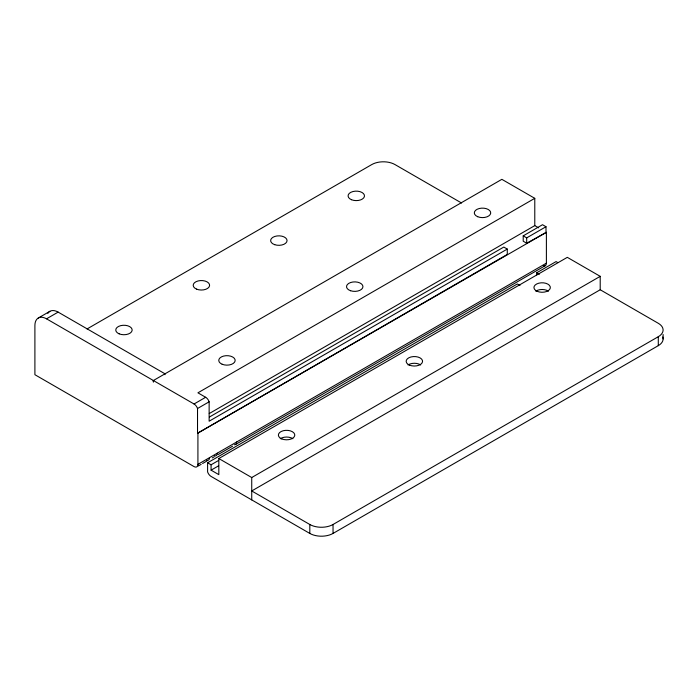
<?xml version="1.0" encoding="UTF-8"?>
<svg xmlns="http://www.w3.org/2000/svg" width="698" height="698" viewBox="0 0 698 698"><rect width="100%" height="100%" fill="white"/><g stroke="black" fill="none" stroke-linecap="round" stroke-linejoin="round"><path stroke-width="1.05" d="M546.002 232.085L546.002 226.719L542.52 224.712L523.212 235.854L523.212 241.22L526.693 243.236L546.394 232.312L546.394 263.163A5.479 3.158 60 0 1 543.585 265.842M663.1 338.94L663.1 334.473M38.303 318.009L49.916 311.299M546.394 263.163L197.918 464.353A5.479 3.158 60 0 1 194.044 466.587L34.9 374.704L34.9 325.53A16.429 9.484 60 0 1 46.513 318.82L58.135 312.111L164.929 373.77A16.429 9.484 60 0 1 164.99 374.686M87.058 328.95L371.764 164.571A16.429 9.484 0 0 1 394.998 164.571L461.553 203.005M153.307 380.48A16.429 9.484 60 0 1 153.386 382.085L153.386 380.523L501.862 179.334L534.781 198.328L534.781 225.602L209.243 413.556M534.781 198.328L197.918 392.817L205.657 397.284A5.479 3.158 60 0 1 209.138 401.804L209.138 421.208L507.28 249.073L507.28 254.438L197.525 433.275L197.525 408.513A5.479 3.158 60 0 0 194.044 403.994L46.513 318.82M194.044 403.994L205.657 397.284M197.525 408.513L209.138 401.804M209.435 417.02L503.799 247.066L507.28 249.073M523.212 235.854L526.693 237.87L546.002 226.719M197.525 433.275L546.394 232.312M198.232 466.02L201.137 464.345M202.586 463.507L206.948 460.994M212.271 457.914L214.207 456.797M218.081 454.564L232.6 446.179M235.505 444.504L545.26 265.668M662.751 336.994A16.429 9.484 0 0 1 658.293 345.65L333.042 533.429A16.429 9.484 0 0 1 309.807 533.429L211.075 476.42A5.479 3.158 60 0 1 207.594 471.9L207.594 462.791L517.358 283.955L519.966 285.456M536.771 274.89L536.771 272.744L556.07 261.593L557.815 262.605M218.631 460.436L211.075 464.798L211.075 470.164L218.823 474.631L218.823 458.534L567.3 257.344L600.21 276.347L600.21 289.757L251.734 490.956L309.807 524.486A16.429 9.484 0 0 0 333.042 524.486L658.293 336.706A16.429 9.484 0 0 0 658.293 323.296L600.21 289.757M211.075 470.164L218.631 465.802M218.823 458.534L251.734 477.537L600.21 276.347M534.781 225.602L538.647 227.845M536.771 272.744L539.38 274.253M207.594 462.791L211.075 464.798M658.293 336.706L658.293 345.65M526.693 237.87L526.693 243.236M333.042 524.486L333.042 533.429M309.807 524.486L309.807 533.429M251.734 477.537L251.734 499.89M197.918 433.502L197.918 464.353M535.82 291.197A8.21 4.746 0 0 1 548.436 291.197M408.051 364.967A8.21 4.746 0 0 1 420.658 364.967M280.273 438.737A8.21 4.746 0 0 1 292.881 438.737M217.279 453.177A5.479 3.158 60 0 1 214.469 455.855M236.639 442A5.479 3.158 60 0 1 234.188 444.739M209.531 457.644A5.479 3.158 60 0 1 206.721 460.322M47.813 313.411A16.429 9.484 60 0 1 58.135 312.111M537.312 291.363A8.21 4.746 0 0 0 550.303 288.012A8.21 4.746 0 0 0 538.777 283.196A8.21 4.746 0 0 0 537.312 291.363M409.534 365.133A8.21 4.746 0 0 0 422.526 361.782A8.21 4.746 0 0 0 411 356.966A8.21 4.746 0 0 0 409.534 365.133M281.756 438.902A8.21 4.746 0 0 0 294.748 435.552A8.21 4.746 0 0 0 283.231 430.736A8.21 4.746 0 0 0 281.756 438.902M477.685 216.703A8.21 4.746 0 0 0 490.677 213.352A8.21 4.746 0 0 0 479.16 208.536A8.21 4.746 0 0 0 477.685 216.703M350.623 290.743A8.21 4.746 0 0 0 362.943 286.634A8.21 4.746 0 0 0 350.623 282.524A8.21 4.746 0 0 0 350.623 290.743M222.139 364.243A8.21 4.746 0 0 0 235.121 360.892A8.21 4.746 0 0 0 223.604 356.076A8.21 4.746 0 0 0 222.139 364.243M119.14 333.836A8.21 4.746 0 0 0 132.123 330.486A8.21 4.746 0 0 0 120.606 325.669A8.21 4.746 0 0 0 119.14 333.836M196.574 289.129A8.21 4.746 0 0 0 209.566 285.779A8.21 4.746 0 0 0 198.049 280.962A8.21 4.746 0 0 0 196.574 289.129M274.724 244.684A8.21 4.746 0 0 0 287.053 240.583A8.21 4.746 0 0 0 274.724 236.474A8.21 4.746 0 0 0 274.724 244.684M351.452 199.707A8.21 4.746 0 0 0 364.443 196.356A8.21 4.746 0 0 0 352.926 191.54A8.21 4.746 0 0 0 351.452 199.707"/></g></svg>
